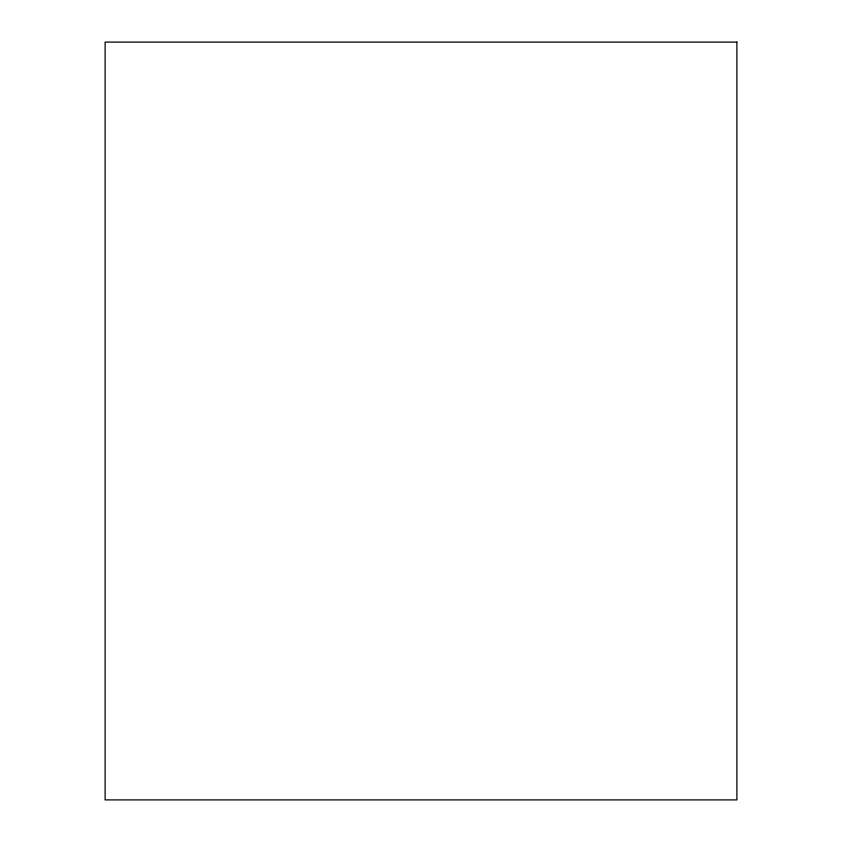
<?xml version="1.0" encoding="UTF-8"?>
<svg xmlns="http://www.w3.org/2000/svg" width="842" height="842" viewBox="0 0 842 842"><rect width="100%" height="100%" fill="white"/><g stroke="black" fill="none" stroke-linecap="round" stroke-linejoin="round"><path stroke-width="1.26" d="M736.887 42.1L105.113 42.1L105.113 799.9L736.887 799.9L736.887 42.1"/></g></svg>
